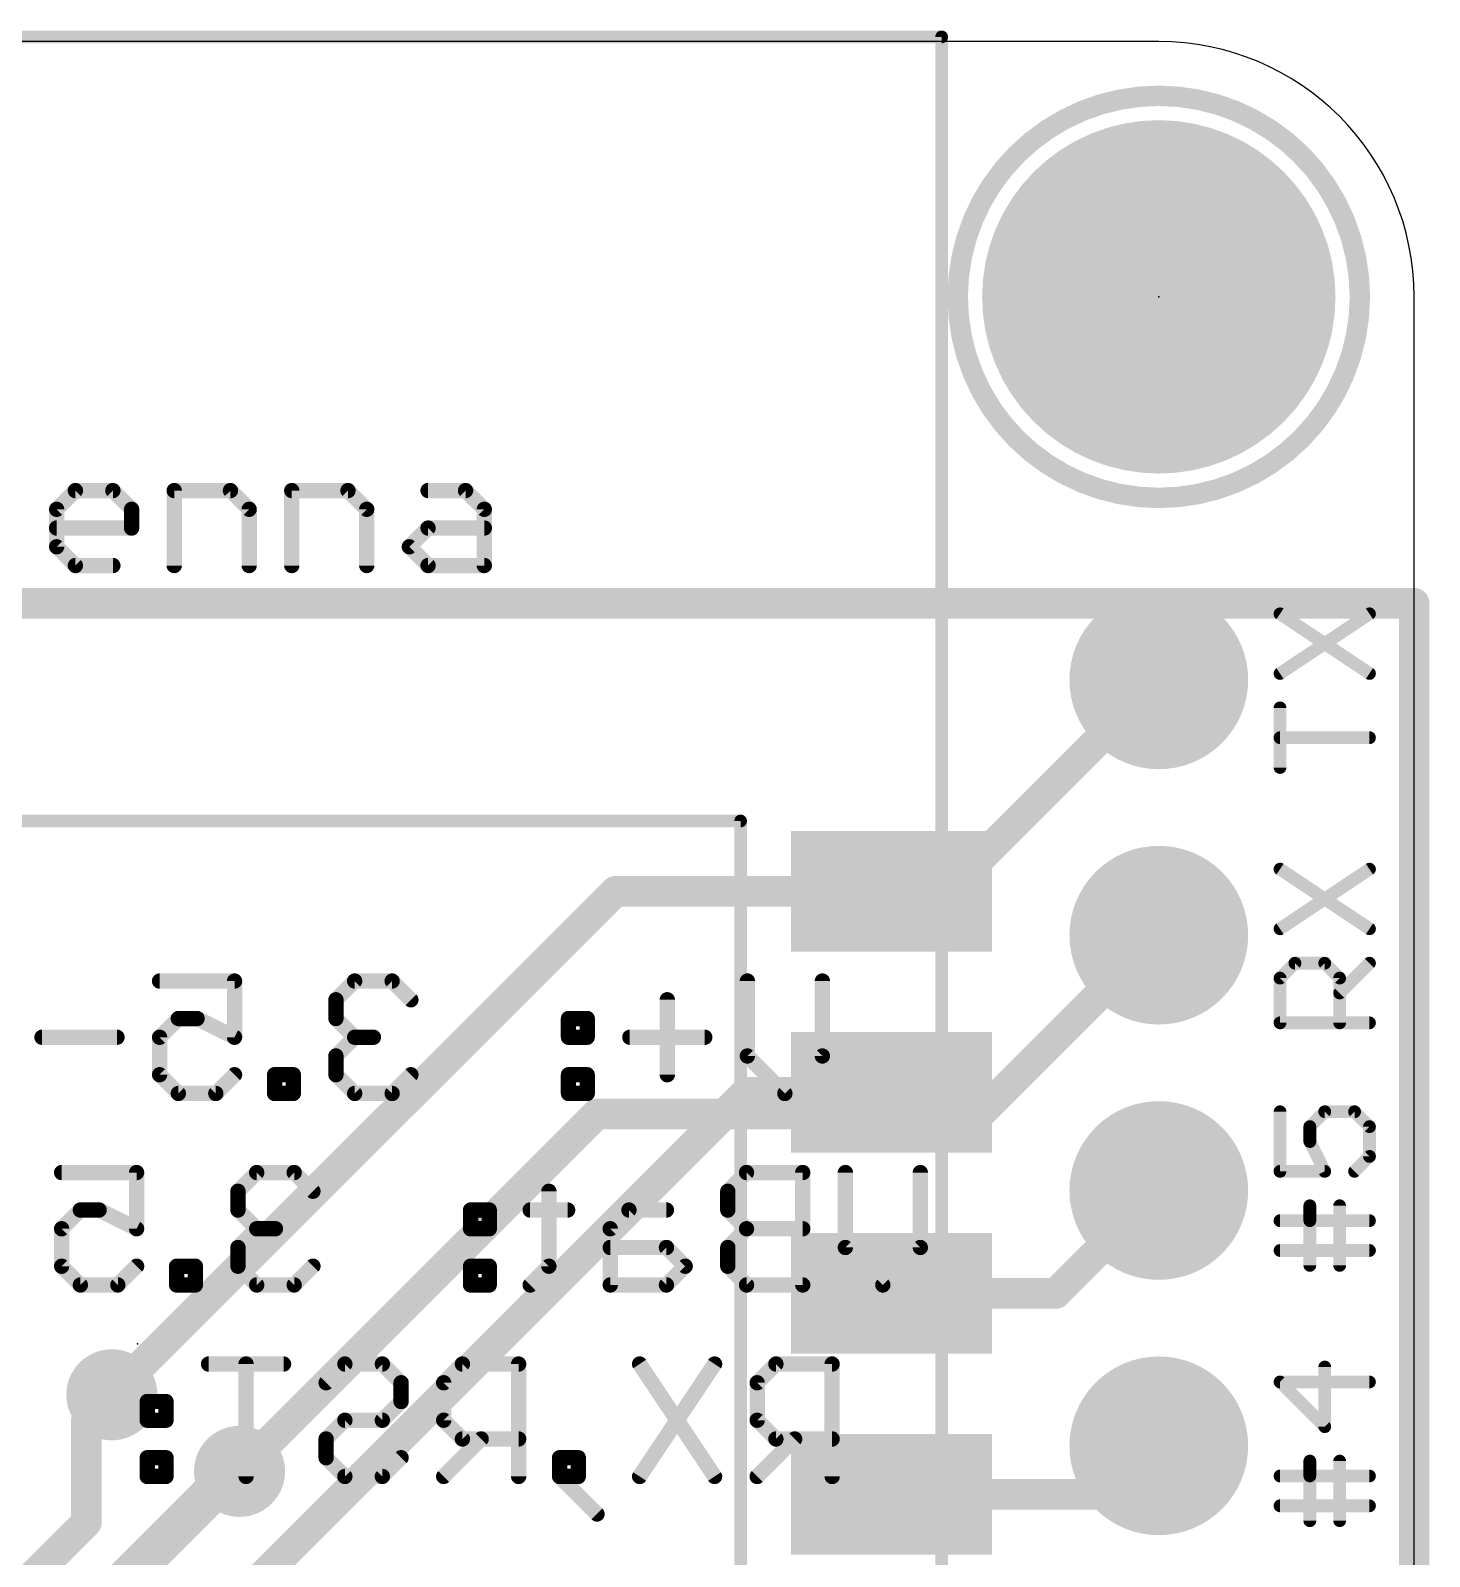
# Model space of a CAD drawing. Extents: x -0.2 to 25.6, y -0.2 to 38.2.
# Drawn here: x 11.64 to 25.55, y 23.03 to 38.21 of the extents above; entities that cross this region are included whole.
import ezdxf

# ---------------------------------------------------------------- set-up
doc = ezdxf.new("R2010")
doc.units = 0
for name, color, linetype in [('1', 12, 'CONTINUOUS'), ('16', 132, 'CONTINUOUS'), ('17', 110, 'CONTINUOUS'), ('18', 110, 'CONTINUOUS'), ('20', 53, 'CONTINUOUS'), ('21', 40, 'CONTINUOUS'), ('22', 6, 'CONTINUOUS'), ('23', 53, 'CONTINUOUS')]:
    doc.layers.add(name, color=color, linetype=linetype)

# ---------------------------------------------------------------- blocks, each defined once
blk = doc.blocks.new('ROUNDP')
at = {"const_width": 0.5}
blk.add_lwpolyline([(0, -0.25, 1), (0, 0.25, 1), (0, -0.25)], format="xyb", dxfattribs=at)
blk = doc.blocks.new('RECT')
blk.add_solid([(-0.5, -0.5), (0.5, -0.5), (-0.5, 0.5), (0.5, 0.5)])
blk = doc.blocks.new('ROUNDV')
at = {"const_width": 0.5}
blk.add_lwpolyline([(0, -0.25, 1), (0, 0.25, 1), (0, -0.25)], format="xyb", dxfattribs=at)

msp = doc.modelspace()

# ---------------------------------------------------------------- linework, layer by layer
at = {"layer": '1', "const_width": 0.3048}
for points in [[(0, 32.512), (25.4, 32.512)], [(25.4, 32.512), (25.4, 0)], [(22.86, 31.75), (20.756, 29.646)], [(20.2, 29.646), (20.526, 29.972)], [(12.446, 24.638), (17.454, 29.646)], [(17.454, 29.646), (20.2, 29.646)], [(20.756, 29.646), (20.2, 29.646)], [(13.589, 22.479), (18.756, 27.646)], [(18.756, 27.646), (20.2, 27.646)], [(21.836, 25.646), (22.86, 26.67)], [(20.2, 25.646), (21.836, 25.646)], [(22.376, 23.646), (22.86, 24.13)], [(12.7, 22.86), (13.716, 23.876)], [(20.2, 23.646), (22.376, 23.646)]]:
    msp.add_lwpolyline(points, dxfattribs=at)
at = {"layer": '1', "const_width": 0.1524}
for points in [[(25.4762, 32.512, 1), (25.3238, 32.512)], [(25.4, 32.4358, 1), (25.4, 32.5882)], [(22.9139, 31.6961, 1), (22.8061, 31.8039)], [(20.5799, 29.9181, 1), (20.4721, 30.0259)], [(17.454, 29.7222, 1), (17.454, 29.5698)], [(17.5079, 29.5921, 1), (17.4001, 29.6999)], [(20.2, 29.7222, 1), (20.2, 29.5698)], [(20.1461, 29.6999, 1), (20.2539, 29.5921)], [(20.2, 29.5698, 1), (20.2, 29.7222)], [(20.7021, 29.6999, 1), (20.8099, 29.5921)], [(20.756, 29.5698, 1), (20.756, 29.7222)], [(18.756, 27.7222, 1), (18.756, 27.5698)], [(18.8099, 27.5921, 1), (18.7021, 27.6999)], [(20.2, 27.5698, 1), (20.2, 27.7222)], [(22.9139, 26.6161, 1), (22.8061, 26.7239)], [(20.2, 25.7222, 1), (20.2, 25.5698)], [(21.7821, 25.6999, 1), (21.8899, 25.5921)], [(21.836, 25.5698, 1), (21.836, 25.7222)], [(12.3921, 24.6919, 1), (12.4999, 24.5841)], [(22.9139, 24.0761, 1), (22.8061, 24.1839)], [(13.7699, 23.8221, 1), (13.6621, 23.9299)], [(20.2, 23.7222, 1), (20.2, 23.5698)], [(22.3221, 23.6999, 1), (22.4299, 23.5921)], [(22.376, 23.5698, 1), (22.376, 23.7222)]]:
    msp.add_lwpolyline(points, format="xyb", dxfattribs=at)
at = {"layer": '16', "const_width": 0.3048}
for points in [[(0, 32.512), (25.4, 32.512)], [(25.4, 32.512), (25.4, 0)], [(22.86, 29.21), (21.082, 27.432)], [(13.716, 23.876), (17.272, 27.432)], [(21.082, 27.432), (17.272, 27.432)], [(12.192, 24.384), (12.446, 24.638)], [(12.192, 23.368), (12.192, 24.384)], [(10.541, 20.828), (13.589, 23.876)], [(13.589, 23.876), (13.716, 23.876)], [(8.382, 19.558), (12.192, 23.368)]]:
    msp.add_lwpolyline(points, dxfattribs=at)
at = {"layer": '16', "const_width": 0.1524}
for points in [[(25.4762, 32.512, 1), (25.3238, 32.512)], [(25.4, 32.4358, 1), (25.4, 32.5882)], [(22.9139, 29.1561, 1), (22.8061, 29.2639)], [(17.272, 27.5082, 1), (17.272, 27.3558)], [(17.3259, 27.3781, 1), (17.2181, 27.4859)], [(21.0281, 27.4859, 1), (21.1359, 27.3781)], [(21.082, 27.3558, 1), (21.082, 27.5082)], [(12.4999, 24.5841, 1), (12.3921, 24.6919)], [(12.2682, 24.384, 1), (12.1158, 24.384)], [(12.1381, 24.4379, 1), (12.2459, 24.3301)], [(13.589, 23.9522, 1), (13.589, 23.7998)], [(13.6429, 23.8221, 1), (13.5351, 23.9299)], [(13.6621, 23.9299, 1), (13.7699, 23.8221)], [(13.716, 23.7998, 1), (13.716, 23.9522)], [(12.1158, 23.368, 1), (12.2682, 23.368)], [(12.2459, 23.3141, 1), (12.1381, 23.4219)]]:
    msp.add_lwpolyline(points, format="xyb", dxfattribs=at)
at = {"layer": '20'}
for p, q in [((22.86, 38.1), (2.54, 38.1)), ((25.4, 2.54), (25.4, 35.56))]:
    msp.add_line(p, q, dxfattribs=at)
msp.add_arc((22.86, 35.56), 2.54, 0, 90, dxfattribs=at)
at = {"layer": '21'}
for points, const_width in [([(4.7, 38.146), (20.7, 38.146)], 0.127), ([(20.7, 38.146), (20.7, 14.146)], 0.127), ([(11.8966, 33.4465), (12.083, 33.6329)], 0.1524), ([(12.083, 33.6329), (12.4559, 33.6329)], 0.1524), ([(12.4559, 33.6329), (12.6423, 33.4465)], 0.1524), ([(13.066, 32.8872), (13.066, 33.6329)], 0.1524), ([(13.066, 33.6329), (13.6253, 33.6329)], 0.1524), ([(13.6253, 33.6329), (13.8117, 33.4465)], 0.1524), ([(14.2354, 32.8872), (14.2354, 33.6329)], 0.1524), ([(14.2354, 33.6329), (14.7947, 33.6329)], 0.1524), ([(14.7947, 33.6329), (14.9811, 33.4465)], 0.1524), ([(15.5912, 33.6329), (15.9641, 33.6329)], 0.1524), ([(15.9641, 33.6329), (16.1505, 33.4465)], 0.1524), ([(11.8966, 33.0736), (11.8966, 33.4465)], 0.1524), ([(12.6423, 33.4465), (12.6423, 33.26)], 0.1524), ([(13.8117, 33.4465), (13.8117, 32.8872)], 0.1524), ([(14.9811, 33.4465), (14.9811, 32.8872)], 0.1524), ([(16.1505, 33.4465), (16.1505, 32.8872)], 0.1524), ([(12.6423, 33.26), (11.8966, 33.26)], 0.1524), ([(15.4048, 33.0736), (15.5912, 33.26)], 0.1524), ([(15.5912, 33.26), (16.1505, 33.26)], 0.1524), ([(12.083, 32.8872), (11.8966, 33.0736)], 0.1524), ([(15.5912, 32.8872), (15.4048, 33.0736)], 0.1524), ([(12.4559, 32.8872), (12.083, 32.8872)], 0.1524), ([(16.1505, 32.8872), (15.5912, 32.8872)], 0.1524), ([(24.0657, 31.8135), (24.9555, 32.4067)], 0.127), ([(24.0657, 32.4067), (24.9555, 31.8135)], 0.127), ([(24.0657, 30.878), (24.0657, 31.4712)], 0.127), ([(24.9555, 31.1746), (24.0657, 31.1746)], 0.127), ([(6.7, 30.346), (18.7, 30.346)], 0.127), ([(18.7, 30.346), (18.7, 15.346)], 0.127), ([(24.0657, 29.2735), (24.9555, 29.8667)], 0.127), ([(24.0657, 29.8667), (24.9555, 29.2735)], 0.127), ([(24.0657, 28.7829), (24.214, 28.9312)], 0.127), ([(24.214, 28.9312), (24.5106, 28.9312)], 0.127), ([(24.5106, 28.9312), (24.6589, 28.7829)], 0.127), ([(24.6589, 28.6346), (24.9555, 28.9312)], 0.127), ([(24.0657, 28.338), (24.0657, 28.7829)], 0.127), ([(24.6589, 28.7829), (24.6589, 28.338)], 0.127), ([(24.9555, 28.338), (24.0657, 28.338)], 0.127), ([(24.0657, 27.4537), (24.0657, 26.8605)], 0.127), ([(24.3623, 27.3054), (24.5106, 27.4537)], 0.127), ([(24.5106, 27.4537), (24.8072, 27.4537)], 0.127), ([(24.8072, 27.4537), (24.9555, 27.3054)], 0.127), ([(24.3623, 27.1571), (24.3623, 27.3054)], 0.127), ([(24.9555, 27.3054), (24.9555, 27.0088)], 0.127), ([(24.5106, 26.8605), (24.3623, 27.1571)], 0.127), ([(24.9555, 27.0088), (24.8072, 26.8605)], 0.127), ([(24.0657, 26.8605), (24.5106, 26.8605)], 0.127), ([(24.3623, 26.3699), (24.3623, 26.5182)], 0.127), ([(24.6589, 25.925), (24.6589, 26.5182)], 0.127), ([(24.0657, 26.3699), (24.9555, 26.3699)], 0.127), ([(24.3623, 25.925), (24.3623, 26.3699)], 0.127), ([(24.9555, 26.0733), (24.0657, 26.0733)], 0.127), ([(24.5106, 24.3205), (24.5106, 24.9137)], 0.127), ([(24.9555, 24.7654), (24.0657, 24.7654)], 0.127), ([(24.0657, 24.7654), (24.5106, 24.3205)], 0.127), ([(24.3623, 23.8299), (24.3623, 23.9782)], 0.127), ([(24.6589, 23.385), (24.6589, 23.9782)], 0.127), ([(24.0657, 23.8299), (24.9555, 23.8299)], 0.127), ([(24.3623, 23.385), (24.3623, 23.8299)], 0.127), ([(24.9555, 23.5333), (24.0657, 23.5333)], 0.127)]:
    msp.add_lwpolyline(points, dxfattribs=dict(at, const_width=const_width))
for points, const_width in [([(20.7317, 38.146, 1), (20.6683, 38.146)], 0.0635), ([(20.7, 38.1142, 1), (20.7, 38.1778)], 0.0635), ([(22.86, 33.56, 1), (22.86, 37.56, 1), (22.86, 33.56)], 0.2032), ([(12.083, 33.671, 1), (12.083, 33.5948)], 0.0762), ([(12.11, 33.606, 1), (12.0561, 33.6598)], 0.0762), ([(12.4828, 33.6598, 1), (12.4289, 33.606)], 0.0762), ([(12.4559, 33.5948, 1), (12.4559, 33.671)], 0.0762), ([(13.1041, 33.6329, 1), (13.0279, 33.6329)], 0.0762), ([(13.066, 33.671, 1), (13.066, 33.5948)], 0.0762), ([(13.6522, 33.6598, 1), (13.5983, 33.606)], 0.0762), ([(13.6253, 33.5948, 1), (13.6253, 33.671)], 0.0762), ([(14.2735, 33.6329, 1), (14.1973, 33.6329)], 0.0762), ([(14.2354, 33.671, 1), (14.2354, 33.5948)], 0.0762), ([(14.8216, 33.6598, 1), (14.7677, 33.606)], 0.0762), ([(14.7947, 33.5948, 1), (14.7947, 33.671)], 0.0762), ([(15.5912, 33.671, 1), (15.5912, 33.5948)], 0.0762), ([(15.991, 33.6598, 1), (15.9371, 33.606)], 0.0762), ([(15.9641, 33.5948, 1), (15.9641, 33.671)], 0.0762), ([(11.9347, 33.4465, 1), (11.8585, 33.4465)], 0.0762), ([(11.8697, 33.4734, 1), (11.9235, 33.4195)], 0.0762), ([(12.6804, 33.4465, 1), (12.6042, 33.4465)], 0.0762), ([(12.6154, 33.4195, 1), (12.6692, 33.4734)], 0.0762), ([(13.8498, 33.4465, 1), (13.7736, 33.4465)], 0.0762), ([(13.7848, 33.4195, 1), (13.8386, 33.4734)], 0.0762), ([(15.0192, 33.4465, 1), (14.943, 33.4465)], 0.0762), ([(14.9541, 33.4195, 1), (15.008, 33.4734)], 0.0762), ([(16.1886, 33.4465, 1), (16.1124, 33.4465)], 0.0762), ([(16.1235, 33.4195, 1), (16.1774, 33.4734)], 0.0762), ([(11.8966, 33.2981, 1), (11.8966, 33.2219)], 0.0762), ([(12.6042, 33.26, 1), (12.6804, 33.26)], 0.0762), ([(12.6423, 33.2219, 1), (12.6423, 33.2981)], 0.0762), ([(15.5912, 33.2981, 1), (15.5912, 33.2219)], 0.0762), ([(15.6182, 33.2331, 1), (15.5643, 33.287)], 0.0762), ([(16.1505, 33.2219, 1), (16.1505, 33.2981)], 0.0762), ([(11.9235, 33.1006, 1), (11.8697, 33.0467)], 0.0762), ([(11.8585, 33.0736, 1), (11.9347, 33.0736)], 0.0762), ([(15.4317, 33.1006, 1), (15.3778, 33.0467)], 0.0762), ([(15.3778, 33.1006, 1), (15.4317, 33.0467)], 0.0762), ([(12.083, 32.9253, 1), (12.083, 32.8491)], 0.0762), ([(12.0561, 32.8603, 1), (12.11, 32.9141)], 0.0762), ([(12.4559, 32.8491, 1), (12.4559, 32.9253)], 0.0762), ([(15.5912, 32.9253, 1), (15.5912, 32.8491)], 0.0762), ([(15.5643, 32.8603, 1), (15.6182, 32.9141)], 0.0762), ([(16.1505, 32.8491, 1), (16.1505, 32.9253)], 0.0762), ([(13.0279, 32.8872, 1), (13.1041, 32.8872)], 0.0762), ([(13.7736, 32.8872, 1), (13.8498, 32.8872)], 0.0762), ([(14.1973, 32.8872, 1), (14.2735, 32.8872)], 0.0762), ([(14.943, 32.8872, 1), (15.0192, 32.8872)], 0.0762), ([(16.1124, 32.8872, 1), (16.1886, 32.8872)], 0.0762), ([(24.0834, 32.4331, 1), (24.0481, 32.3803)], 0.0635), ([(24.9731, 32.3803, 1), (24.9379, 32.4331)], 0.0635), ([(24.0481, 31.8399, 1), (24.0834, 31.7871)], 0.0635), ([(24.9379, 31.7871, 1), (24.9731, 31.8399)], 0.0635), ([(24.0975, 31.4712, 1), (24.034, 31.4712)], 0.0635), ([(24.0657, 31.2063, 1), (24.0657, 31.1428)], 0.0635), ([(24.9555, 31.1428, 1), (24.9555, 31.2063)], 0.0635), ([(24.034, 30.878, 1), (24.0975, 30.878)], 0.0635), ([(18.7317, 30.346, 1), (18.6683, 30.346)], 0.0635), ([(18.7, 30.3143, 1), (18.7, 30.3777)], 0.0635), ([(24.0834, 29.8931, 1), (24.0481, 29.8403)], 0.0635), ([(24.9731, 29.8403, 1), (24.9379, 29.8931)], 0.0635), ([(24.0481, 29.2999, 1), (24.0834, 29.2471)], 0.0635), ([(24.9379, 29.2471, 1), (24.9731, 29.2999)], 0.0635), ([(24.214, 28.9629, 1), (24.214, 28.8994)], 0.0635), ([(24.2365, 28.9087, 1), (24.1916, 28.9536)], 0.0635), ([(24.5331, 28.9536, 1), (24.4882, 28.9087)], 0.0635), ([(24.5106, 28.8994, 1), (24.5106, 28.9629)], 0.0635), ([(24.978, 28.9087, 1), (24.933, 28.9536)], 0.0635), ([(24.0975, 28.7829, 1), (24.034, 28.7829)], 0.0635), ([(24.6907, 28.7829, 1), (24.6272, 28.7829)], 0.0635), ([(24.0433, 28.8053, 1), (24.0882, 28.7604)], 0.0635), ([(24.6365, 28.7604, 1), (24.6814, 28.8053)], 0.0635), ([(24.6365, 28.657, 1), (24.6814, 28.6121)], 0.0635), ([(24.0657, 28.3697, 1), (24.0657, 28.3062)], 0.0635), ([(24.9555, 28.3062, 1), (24.9555, 28.3697)], 0.0635), ([(24.034, 28.338, 1), (24.0975, 28.338)], 0.0635), ([(24.6272, 28.338, 1), (24.6907, 28.338)], 0.0635), ([(24.0975, 27.4537, 1), (24.034, 27.4537)], 0.0635), ([(24.5106, 27.4854, 1), (24.5106, 27.4219)], 0.0635), ([(24.5331, 27.4312, 1), (24.4882, 27.4761)], 0.0635), ([(24.8297, 27.4761, 1), (24.7848, 27.4312)], 0.0635), ([(24.8072, 27.4219, 1), (24.8072, 27.4854)], 0.0635), ([(24.3941, 27.3054, 1), (24.3306, 27.3054)], 0.0635), ([(24.3399, 27.3278, 1), (24.3848, 27.2829)], 0.0635), ([(24.9872, 27.3054, 1), (24.9238, 27.3054)], 0.0635), ([(24.933, 27.2829, 1), (24.978, 27.3278)], 0.0635), ([(24.3907, 27.1713, 1), (24.3339, 27.1429)], 0.0635), ([(24.3306, 27.1571, 1), (24.3941, 27.1571)], 0.0635), ([(24.9238, 27.0088, 1), (24.9872, 27.0088)], 0.0635), ([(24.978, 26.9863, 1), (24.933, 27.0312)], 0.0635), ([(24.0657, 26.8923, 1), (24.0657, 26.8288)], 0.0635), ([(24.034, 26.8605, 1), (24.0975, 26.8605)], 0.0635), ([(24.4822, 26.8463, 1), (24.539, 26.8747)], 0.0635), ([(24.5106, 26.8288, 1), (24.5106, 26.8923)], 0.0635), ([(24.7848, 26.883, 1), (24.8297, 26.838)], 0.0635), ([(24.3941, 26.5182, 1), (24.3306, 26.5182)], 0.0635), ([(24.6907, 26.5182, 1), (24.6272, 26.5182)], 0.0635), ([(24.0657, 26.4016, 1), (24.0657, 26.3381)], 0.0635), ([(24.3941, 26.3699, 1), (24.3306, 26.3699)], 0.0635), ([(24.9555, 26.3381, 1), (24.9555, 26.4016)], 0.0635), ([(24.3306, 26.3699, 1), (24.3941, 26.3699)], 0.0635), ([(24.0657, 26.105, 1), (24.0657, 26.0415)], 0.0635), ([(24.9555, 26.0415, 1), (24.9555, 26.105)], 0.0635), ([(24.3306, 25.925, 1), (24.3941, 25.925)], 0.0635), ([(24.6272, 25.925, 1), (24.6907, 25.925)], 0.0635), ([(24.5424, 24.9137, 1), (24.4789, 24.9137)], 0.0635), ([(24.0657, 24.7971, 1), (24.0657, 24.7336)], 0.0635), ([(24.0882, 24.7878, 1), (24.0433, 24.7429)], 0.0635), ([(24.9555, 24.7336, 1), (24.9555, 24.7971)], 0.0635), ([(24.4789, 24.3205, 1), (24.5424, 24.3205)], 0.0635), ([(24.4882, 24.298, 1), (24.5331, 24.343)], 0.0635), ([(24.3941, 23.9782, 1), (24.3306, 23.9782)], 0.0635), ([(24.6907, 23.9782, 1), (24.6272, 23.9782)], 0.0635), ([(24.0657, 23.8616, 1), (24.0657, 23.7981)], 0.0635), ([(24.3941, 23.8299, 1), (24.3306, 23.8299)], 0.0635), ([(24.3306, 23.8299, 1), (24.3941, 23.8299)], 0.0635), ([(24.9555, 23.7981, 1), (24.9555, 23.8616)], 0.0635), ([(24.0657, 23.565, 1), (24.0657, 23.5015)], 0.0635), ([(24.9555, 23.5015, 1), (24.9555, 23.565)], 0.0635), ([(24.3306, 23.385, 1), (24.3941, 23.385)], 0.0635), ([(24.6272, 23.385, 1), (24.6907, 23.385)], 0.0635)]:
    msp.add_lwpolyline(points, format="xyb", dxfattribs=dict(at, const_width=const_width))
at = {"layer": '22', "const_width": 0.1524}
for points in [[(12.9205, 28.7538), (13.6662, 28.7538)], [(13.6662, 28.7538), (13.6662, 28.1945)], [(14.861, 28.7538), (14.6746, 28.5673)], [(15.2339, 28.7538), (14.861, 28.7538)], [(15.4203, 28.5673), (15.2339, 28.7538)], [(18.7675, 28.0081), (18.7675, 28.7538)], [(19.5132, 28.7538), (19.5132, 28.0081)], [(14.6746, 28.5673), (14.6746, 28.3809)], [(17.971, 28.5673), (17.971, 27.8216)], [(13.1069, 28.3809), (12.9205, 28.1945)], [(13.2934, 28.3809), (13.1069, 28.3809)], [(13.6662, 28.1945), (13.2934, 28.3809)], [(14.6746, 28.3809), (14.861, 28.1945)], [(17.1744, 28.3809), (16.988, 28.3809)], [(16.988, 28.3809), (16.988, 28.1945)], [(17.1744, 28.1945), (17.1744, 28.3809)], [(12.4968, 28.1945), (11.7511, 28.1945)], [(12.9205, 28.1945), (12.9205, 27.8216)], [(14.861, 28.1945), (14.6746, 28.0081)], [(14.861, 28.1945), (15.0475, 28.1945)], [(16.988, 28.1945), (17.1744, 28.1945)], [(18.3438, 28.1945), (17.5981, 28.1945)], [(14.6746, 28.0081), (14.6746, 27.8216)], [(19.1403, 27.6352), (18.7675, 28.0081)], [(19.5132, 28.0081), (19.1403, 27.6352)], [(12.9205, 27.8216), (13.1069, 27.6352)], [(13.4798, 27.6352), (13.6662, 27.8216)], [(14.2509, 27.8216), (14.0645, 27.8216)], [(14.0645, 27.8216), (14.0645, 27.6352)], [(14.2509, 27.6352), (14.2509, 27.8216)], [(14.6746, 27.8216), (14.861, 27.6352)], [(15.2339, 27.6352), (15.4203, 27.8216)], [(17.1744, 27.8216), (16.988, 27.8216)], [(16.988, 27.8216), (16.988, 27.6352)], [(17.1744, 27.6352), (17.1744, 27.8216)], [(13.1069, 27.6352), (13.4798, 27.6352)], [(14.0645, 27.6352), (14.2509, 27.6352)], [(14.861, 27.6352), (15.2339, 27.6352)], [(16.988, 27.6352), (17.1744, 27.6352)], [(11.946, 26.8488), (12.6917, 26.8488)], [(12.6917, 26.8488), (12.6917, 26.2895)], [(13.8865, 26.8488), (13.7001, 26.6623)], [(14.2594, 26.8488), (13.8865, 26.8488)], [(14.4458, 26.6623), (14.2594, 26.8488)], [(18.759, 26.8488), (18.5726, 26.6623)], [(19.3183, 26.8488), (18.759, 26.8488)], [(19.3183, 25.7302), (19.3183, 26.8488)], [(19.742, 26.103), (19.742, 26.8488)], [(20.4877, 26.8488), (20.4877, 26.103)], [(13.7001, 26.6623), (13.7001, 26.4759)], [(16.7931, 26.6623), (16.7931, 25.9166)], [(18.5726, 26.6623), (18.5726, 26.4759)], [(12.1324, 26.4759), (11.946, 26.2895)], [(12.3189, 26.4759), (12.1324, 26.4759)], [(12.6917, 26.2895), (12.3189, 26.4759)], [(13.7001, 26.4759), (13.8865, 26.2895)], [(16.1999, 26.4759), (16.0135, 26.4759)], [(16.0135, 26.4759), (16.0135, 26.2895)], [(16.1999, 26.2895), (16.1999, 26.4759)], [(16.9795, 26.4759), (16.6067, 26.4759)], [(17.5896, 26.4759), (17.4032, 26.2895)], [(17.9625, 26.4759), (17.5896, 26.4759)], [(18.5726, 26.4759), (18.759, 26.2895)], [(11.946, 26.2895), (11.946, 25.9166)], [(13.8865, 26.2895), (13.7001, 26.103)], [(13.8865, 26.2895), (14.073, 26.2895)], [(16.0135, 26.2895), (16.1999, 26.2895)], [(17.4032, 26.2895), (17.4032, 25.7302)], [(18.759, 26.2895), (18.5726, 26.103)], [(19.3183, 26.2895), (18.759, 26.2895)], [(13.7001, 26.103), (13.7001, 25.9166)], [(17.9625, 26.103), (17.4032, 26.103)], [(18.1489, 25.9166), (17.9625, 26.103)], [(18.5726, 26.103), (18.5726, 25.9166)], [(20.1148, 25.7302), (19.742, 26.103)], [(20.4877, 26.103), (20.1148, 25.7302)], [(11.946, 25.9166), (12.1324, 25.7302)], [(12.5053, 25.7302), (12.6917, 25.9166)], [(13.2764, 25.9166), (13.09, 25.9166)], [(13.09, 25.9166), (13.09, 25.7302)], [(13.2764, 25.7302), (13.2764, 25.9166)], [(13.7001, 25.9166), (13.8865, 25.7302)], [(14.2594, 25.7302), (14.4458, 25.9166)], [(16.1999, 25.9166), (16.0135, 25.9166)], [(16.0135, 25.9166), (16.0135, 25.7302)], [(16.1999, 25.7302), (16.1999, 25.9166)], [(16.7931, 25.9166), (16.6067, 25.7302)], [(17.9625, 25.7302), (18.1489, 25.9166)], [(18.5726, 25.9166), (18.759, 25.7302)], [(12.1324, 25.7302), (12.5053, 25.7302)], [(13.09, 25.7302), (13.2764, 25.7302)], [(13.8865, 25.7302), (14.2594, 25.7302)], [(16.0135, 25.7302), (16.1999, 25.7302)], [(17.4032, 25.7302), (17.9625, 25.7302)], [(18.759, 25.7302), (19.3183, 25.7302)], [(14.1535, 24.9438), (13.4078, 24.9438)], [(13.7806, 23.8252), (13.7806, 24.9438)], [(14.5772, 24.7573), (14.7636, 24.9438)], [(14.7636, 24.9438), (15.1364, 24.9438)], [(15.1364, 24.9438), (15.3229, 24.7573)], [(15.933, 24.9438), (15.7466, 24.7573)], [(16.4923, 24.9438), (15.933, 24.9438)], [(16.4923, 23.8252), (16.4923, 24.9438)], [(18.4412, 24.9438), (17.6955, 23.8252)], [(17.6955, 24.9438), (18.4412, 23.8252)], [(19.0514, 24.9438), (18.8649, 24.7573)], [(19.6106, 24.9438), (19.0514, 24.9438)], [(19.6106, 23.8252), (19.6106, 24.9438)], [(15.3229, 24.7573), (15.3229, 24.5709)], [(15.7466, 24.7573), (15.7466, 24.3845)], [(18.8649, 24.7573), (18.8649, 24.3845)], [(12.9841, 24.5709), (12.7976, 24.5709)], [(12.7976, 24.5709), (12.7976, 24.3845)], [(12.9841, 24.3845), (12.9841, 24.5709)], [(15.3229, 24.5709), (15.1364, 24.3845)], [(12.7976, 24.3845), (12.9841, 24.3845)], [(14.7636, 24.3845), (14.5772, 24.1981)], [(15.1364, 24.3845), (14.7636, 24.3845)], [(15.7466, 24.3845), (15.933, 24.1981)], [(18.8649, 24.3845), (19.0514, 24.1981)], [(14.5772, 24.1981), (14.5772, 24.0116)], [(16.1194, 24.1981), (15.7466, 23.8252)], [(15.933, 24.1981), (16.4923, 24.1981)], [(19.2378, 24.1981), (18.8649, 23.8252)], [(19.0514, 24.1981), (19.6106, 24.1981)], [(12.9841, 24.0116), (12.7976, 24.0116)], [(12.7976, 24.0116), (12.7976, 23.8252)], [(12.9841, 23.8252), (12.9841, 24.0116)], [(14.5772, 24.0116), (14.7636, 23.8252)], [(15.1364, 23.8252), (15.3229, 24.0116)], [(16.899, 23.8252), (16.899, 24.0116)], [(16.899, 24.0116), (17.0854, 24.0116)], [(17.0854, 24.0116), (17.0854, 23.8252)], [(12.7976, 23.8252), (12.9841, 23.8252)], [(14.7636, 23.8252), (15.1364, 23.8252)], [(17.2719, 23.4524), (16.899, 23.8252)], [(17.0854, 23.8252), (16.899, 23.8252)]]:
    msp.add_lwpolyline(points, dxfattribs=at)
at = {"layer": '22', "const_width": 0.0762}
for points in [[(12.9205, 28.7919, 1), (12.9205, 28.7157)], [(13.7043, 28.7538, 1), (13.6281, 28.7538)], [(13.6662, 28.7157, 1), (13.6662, 28.7919)], [(14.861, 28.7919, 1), (14.861, 28.7157)], [(14.888, 28.7268, 1), (14.8341, 28.7807)], [(15.2608, 28.7807, 1), (15.2069, 28.7268)], [(15.2339, 28.7157, 1), (15.2339, 28.7919)], [(18.8056, 28.7538, 1), (18.7294, 28.7538)], [(19.5513, 28.7538, 1), (19.4751, 28.7538)], [(14.7127, 28.5673, 1), (14.6365, 28.5673)], [(14.6477, 28.5943, 1), (14.7015, 28.5404)], [(15.3934, 28.5404, 1), (15.4473, 28.5943)], [(18.0091, 28.5673, 1), (17.9329, 28.5673)], [(13.1069, 28.419, 1), (13.1069, 28.3428)], [(13.1339, 28.354, 1), (13.08, 28.4078)], [(13.3104, 28.415, 1), (13.2763, 28.3468)], [(13.2934, 28.3428, 1), (13.2934, 28.419)], [(14.6365, 28.3809, 1), (14.7127, 28.3809)], [(14.7015, 28.4078, 1), (14.6477, 28.354)], [(16.988, 28.419, 1), (16.988, 28.3428)], [(17.0261, 28.3809, 1), (16.9499, 28.3809)], [(17.2125, 28.3809, 1), (17.1363, 28.3809)], [(17.1744, 28.3428, 1), (17.1744, 28.419)], [(11.7511, 28.2326, 1), (11.7511, 28.1564)], [(12.4968, 28.1564, 1), (12.4968, 28.2326)], [(12.9586, 28.1945, 1), (12.8824, 28.1945)], [(12.8936, 28.2214, 1), (12.9475, 28.1675)], [(13.6492, 28.1604, 1), (13.6833, 28.2286)], [(14.861, 28.2326, 1), (14.861, 28.1564)], [(14.888, 28.1675, 1), (14.8341, 28.2214)], [(14.8341, 28.1675, 1), (14.888, 28.2214)], [(15.0475, 28.1564, 1), (15.0475, 28.2326)], [(16.988, 28.2326, 1), (16.988, 28.1564)], [(17.1744, 28.1564, 1), (17.1744, 28.2326)], [(17.5981, 28.2326, 1), (17.5981, 28.1564)], [(18.3438, 28.1564, 1), (18.3438, 28.2326)], [(13.6281, 28.1945, 1), (13.7043, 28.1945)], [(14.7127, 28.0081, 1), (14.6365, 28.0081)], [(16.9499, 28.1945, 1), (17.0261, 28.1945)], [(17.1363, 28.1945, 1), (17.2125, 28.1945)], [(18.7944, 28.035, 1), (18.7406, 27.9811)], [(19.5401, 27.9811, 1), (19.4863, 28.035)], [(14.6477, 28.035, 1), (14.7015, 27.9811)], [(18.7294, 28.0081, 1), (18.8056, 28.0081)], [(19.4751, 28.0081, 1), (19.5513, 28.0081)], [(12.9475, 27.8486, 1), (12.8936, 27.7947)], [(12.8824, 27.8216, 1), (12.9586, 27.8216)], [(13.6932, 27.7947, 1), (13.6393, 27.8486)], [(14.0645, 27.8597, 1), (14.0645, 27.7835)], [(14.1026, 27.8216, 1), (14.0264, 27.8216)], [(14.289, 27.8216, 1), (14.2128, 27.8216)], [(14.2509, 27.7835, 1), (14.2509, 27.8597)], [(14.7015, 27.8486, 1), (14.6477, 27.7947)], [(14.6365, 27.8216, 1), (14.7127, 27.8216)], [(15.4473, 27.7947, 1), (15.3934, 27.8486)], [(16.988, 27.8597, 1), (16.988, 27.7835)], [(17.0261, 27.8216, 1), (16.9499, 27.8216)], [(17.2125, 27.8216, 1), (17.1363, 27.8216)], [(17.1744, 27.7835, 1), (17.1744, 27.8597)], [(17.9329, 27.8216, 1), (18.0091, 27.8216)], [(13.1069, 27.6733, 1), (13.1069, 27.5971)], [(13.08, 27.6083, 1), (13.1339, 27.6621)], [(13.4528, 27.6621, 1), (13.5067, 27.6083)], [(13.4798, 27.5971, 1), (13.4798, 27.6733)], [(14.0645, 27.6733, 1), (14.0645, 27.5971)], [(14.0264, 27.6352, 1), (14.1026, 27.6352)], [(14.2128, 27.6352, 1), (14.289, 27.6352)], [(14.2509, 27.5971, 1), (14.2509, 27.6733)], [(14.861, 27.6733, 1), (14.861, 27.5971)], [(14.8341, 27.6083, 1), (14.888, 27.6621)], [(15.2069, 27.6621, 1), (15.2608, 27.6083)], [(15.2339, 27.5971, 1), (15.2339, 27.6733)], [(16.988, 27.6733, 1), (16.988, 27.5971)], [(16.9499, 27.6352, 1), (17.0261, 27.6352)], [(17.1363, 27.6352, 1), (17.2125, 27.6352)], [(17.1744, 27.5971, 1), (17.1744, 27.6733)], [(19.1134, 27.6621, 1), (19.1673, 27.6083)], [(19.1134, 27.6083, 1), (19.1673, 27.6621)], [(11.946, 26.8869, 1), (11.946, 26.8107)], [(12.7298, 26.8488, 1), (12.6536, 26.8488)], [(12.6917, 26.8107, 1), (12.6917, 26.8869)], [(13.8865, 26.8869, 1), (13.8865, 26.8107)], [(13.9135, 26.8218, 1), (13.8596, 26.8757)], [(14.2863, 26.8757, 1), (14.2324, 26.8218)], [(14.2594, 26.8107, 1), (14.2594, 26.8869)], [(18.759, 26.8869, 1), (18.759, 26.8107)], [(18.786, 26.8218, 1), (18.7321, 26.8757)], [(19.3564, 26.8488, 1), (19.2802, 26.8488)], [(19.3183, 26.8107, 1), (19.3183, 26.8869)], [(19.7801, 26.8488, 1), (19.7039, 26.8488)], [(20.5258, 26.8488, 1), (20.4496, 26.8488)], [(13.7382, 26.6623, 1), (13.662, 26.6623)], [(13.6732, 26.6893, 1), (13.727, 26.6354)], [(14.4189, 26.6354, 1), (14.4728, 26.6893)], [(16.8312, 26.6623, 1), (16.755, 26.6623)], [(18.6107, 26.6623, 1), (18.5345, 26.6623)], [(18.5457, 26.6893, 1), (18.5995, 26.6354)], [(12.1324, 26.514, 1), (12.1324, 26.4378)], [(12.1594, 26.449, 1), (12.1055, 26.5028)], [(12.3359, 26.51, 1), (12.3018, 26.4418)], [(12.3189, 26.4378, 1), (12.3189, 26.514)], [(13.662, 26.4759, 1), (13.7382, 26.4759)], [(13.7271, 26.5028, 1), (13.6732, 26.449)], [(16.0135, 26.514, 1), (16.0135, 26.4378)], [(16.0516, 26.4759, 1), (15.9754, 26.4759)], [(16.238, 26.4759, 1), (16.1618, 26.4759)], [(16.1999, 26.4378, 1), (16.1999, 26.514)], [(16.6067, 26.514, 1), (16.6067, 26.4378)], [(16.9795, 26.4378, 1), (16.9795, 26.514)], [(17.5896, 26.514, 1), (17.5896, 26.4378)], [(17.6166, 26.449, 1), (17.5627, 26.5028)], [(17.9625, 26.4378, 1), (17.9625, 26.514)], [(18.5345, 26.4759, 1), (18.6107, 26.4759)], [(18.5995, 26.5028, 1), (18.5457, 26.449)], [(11.9841, 26.2895, 1), (11.9079, 26.2895)], [(11.9191, 26.3164, 1), (11.973, 26.2625)], [(12.6536, 26.2895, 1), (12.7298, 26.2895)], [(12.6747, 26.2554, 1), (12.7088, 26.3236)], [(13.8865, 26.3276, 1), (13.8865, 26.2514)], [(13.9135, 26.2625, 1), (13.8596, 26.3164)], [(13.8596, 26.2625, 1), (13.9135, 26.3164)], [(14.073, 26.2514, 1), (14.073, 26.3276)], [(16.0135, 26.3276, 1), (16.0135, 26.2514)], [(15.9754, 26.2895, 1), (16.0516, 26.2895)], [(16.1618, 26.2895, 1), (16.238, 26.2895)], [(16.1999, 26.2514, 1), (16.1999, 26.3276)], [(17.4413, 26.2895, 1), (17.3651, 26.2895)], [(17.3763, 26.3164, 1), (17.4301, 26.2625)], [(18.759, 26.3276, 1), (18.759, 26.2514)], [(18.786, 26.2625, 1), (18.7321, 26.3164)], [(18.7321, 26.2625, 1), (18.786, 26.3164)], [(19.3183, 26.2514, 1), (19.3183, 26.3276)], [(13.7382, 26.103, 1), (13.662, 26.103)], [(13.6732, 26.13, 1), (13.727, 26.0761)], [(17.4032, 26.1411, 1), (17.4032, 26.0649)], [(17.9894, 26.13, 1), (17.9355, 26.0761)], [(17.9625, 26.0649, 1), (17.9625, 26.1411)], [(18.6107, 26.103, 1), (18.5345, 26.103)], [(18.5457, 26.13, 1), (18.5995, 26.0761)], [(19.7689, 26.13, 1), (19.715, 26.0761)], [(19.7039, 26.103, 1), (19.7801, 26.103)], [(20.4496, 26.103, 1), (20.5258, 26.103)], [(20.5146, 26.0761, 1), (20.4608, 26.13)], [(11.973, 25.9436, 1), (11.9191, 25.8897)], [(12.7187, 25.8897, 1), (12.6648, 25.9436)], [(13.09, 25.9547, 1), (13.09, 25.8785)], [(13.1281, 25.9166, 1), (13.0519, 25.9166)], [(13.3145, 25.9166, 1), (13.2383, 25.9166)], [(13.2764, 25.8785, 1), (13.2764, 25.9547)], [(13.727, 25.9436, 1), (13.6732, 25.8897)], [(14.4728, 25.8897, 1), (14.4189, 25.9436)], [(16.0135, 25.9547, 1), (16.0135, 25.8785)], [(16.0516, 25.9166, 1), (15.9754, 25.9166)], [(16.238, 25.9166, 1), (16.1618, 25.9166)], [(16.1999, 25.8785, 1), (16.1999, 25.9547)], [(16.82, 25.8897, 1), (16.7661, 25.9436)], [(18.1758, 25.8897, 1), (18.122, 25.9436)], [(18.122, 25.8897, 1), (18.1758, 25.9436)], [(18.5995, 25.9436, 1), (18.5457, 25.8897)], [(11.9079, 25.9166, 1), (11.9841, 25.9166)], [(13.662, 25.9166, 1), (13.7382, 25.9166)], [(16.755, 25.9166, 1), (16.8312, 25.9166)], [(18.5345, 25.9166, 1), (18.6107, 25.9166)], [(12.1324, 25.7683, 1), (12.1324, 25.6921)], [(12.1055, 25.7033, 1), (12.1594, 25.7571)], [(12.4784, 25.7571, 1), (12.5322, 25.7033)], [(12.5053, 25.6921, 1), (12.5053, 25.7683)], [(13.09, 25.7683, 1), (13.09, 25.6921)], [(13.0519, 25.7302, 1), (13.1281, 25.7302)], [(13.2383, 25.7302, 1), (13.3145, 25.7302)], [(13.2764, 25.6921, 1), (13.2764, 25.7683)], [(13.8865, 25.7683, 1), (13.8865, 25.6921)], [(13.8596, 25.7033, 1), (13.9135, 25.7571)], [(14.2324, 25.7571, 1), (14.2863, 25.7033)], [(14.2594, 25.6921, 1), (14.2594, 25.7683)], [(16.0135, 25.7683, 1), (16.0135, 25.6921)], [(15.9754, 25.7302, 1), (16.0516, 25.7302)], [(16.1618, 25.7302, 1), (16.238, 25.7302)], [(16.1999, 25.6921, 1), (16.1999, 25.7683)], [(16.5797, 25.7571, 1), (16.6336, 25.7033)], [(17.4032, 25.7683, 1), (17.4032, 25.6921)], [(17.3651, 25.7302, 1), (17.4413, 25.7302)], [(17.9355, 25.7571, 1), (17.9894, 25.7033)], [(17.9625, 25.6921, 1), (17.9625, 25.7683)], [(18.759, 25.7683, 1), (18.759, 25.6921)], [(18.7321, 25.7033, 1), (18.786, 25.7571)], [(19.2802, 25.7302, 1), (19.3564, 25.7302)], [(19.3183, 25.6921, 1), (19.3183, 25.7683)], [(20.0879, 25.7571, 1), (20.1418, 25.7033)], [(20.0879, 25.7033, 1), (20.1418, 25.7571)], [(13.4078, 24.9819, 1), (13.4078, 24.9057)], [(13.8187, 24.9438, 1), (13.7425, 24.9438)], [(14.1535, 24.9057, 1), (14.1535, 24.9819)], [(14.7636, 24.9819, 1), (14.7636, 24.9057)], [(14.7905, 24.9168, 1), (14.7366, 24.9707)], [(15.1634, 24.9707, 1), (15.1095, 24.9168)], [(15.1364, 24.9057, 1), (15.1364, 24.9819)], [(15.933, 24.9819, 1), (15.933, 24.9057)], [(15.9599, 24.9168, 1), (15.906, 24.9707)], [(16.5304, 24.9438, 1), (16.4542, 24.9438)], [(16.4923, 24.9057, 1), (16.4923, 24.9819)], [(17.7272, 24.9649, 1), (17.6638, 24.9226)], [(18.4729, 24.9226, 1), (18.4095, 24.9649)], [(19.0514, 24.9819, 1), (19.0514, 24.9057)], [(19.0783, 24.9168, 1), (19.0244, 24.9707)], [(19.6487, 24.9438, 1), (19.5725, 24.9438)], [(19.6106, 24.9057, 1), (19.6106, 24.9819)], [(14.5502, 24.7843, 1), (14.6041, 24.7304)], [(15.361, 24.7573, 1), (15.2848, 24.7573)], [(15.2959, 24.7304, 1), (15.3498, 24.7843)], [(15.7196, 24.7843, 1), (15.7735, 24.7304)], [(15.7847, 24.7573, 1), (15.7085, 24.7573)], [(18.903, 24.7573, 1), (18.8268, 24.7573)], [(18.838, 24.7843, 1), (18.8919, 24.7304)], [(12.7976, 24.609, 1), (12.7976, 24.5328)], [(12.8357, 24.5709, 1), (12.7595, 24.5709)], [(13.0222, 24.5709, 1), (12.946, 24.5709)], [(12.9841, 24.5328, 1), (12.9841, 24.609)], [(15.2848, 24.5709, 1), (15.361, 24.5709)], [(15.3498, 24.544, 1), (15.2959, 24.5978)], [(12.7976, 24.4226, 1), (12.7976, 24.3464)], [(12.9841, 24.3464, 1), (12.9841, 24.4226)], [(14.7636, 24.4226, 1), (14.7636, 24.3464)], [(14.7905, 24.3575, 1), (14.7366, 24.4114)], [(15.1095, 24.4114, 1), (15.1634, 24.3575)], [(15.1364, 24.3464, 1), (15.1364, 24.4226)], [(15.7735, 24.4114, 1), (15.7196, 24.3575)], [(18.8919, 24.4114, 1), (18.838, 24.3575)], [(12.7595, 24.3845, 1), (12.8357, 24.3845)], [(12.946, 24.3845, 1), (13.0222, 24.3845)], [(15.7085, 24.3845, 1), (15.7847, 24.3845)], [(18.8268, 24.3845, 1), (18.903, 24.3845)], [(14.5502, 24.225, 1), (14.6041, 24.1711)], [(14.6153, 24.1981, 1), (14.5391, 24.1981)], [(15.933, 24.2362, 1), (15.933, 24.16)], [(15.906, 24.1711, 1), (15.9599, 24.225)], [(16.1463, 24.1711, 1), (16.0925, 24.225)], [(16.4923, 24.16, 1), (16.4923, 24.2362)], [(19.0514, 24.2362, 1), (19.0514, 24.16)], [(19.0244, 24.1711, 1), (19.0783, 24.225)], [(19.2647, 24.1711, 1), (19.2109, 24.225)], [(19.6106, 24.16, 1), (19.6106, 24.2362)], [(12.7976, 24.0497, 1), (12.7976, 23.9735)], [(12.8357, 24.0116, 1), (12.7595, 24.0116)], [(13.0222, 24.0116, 1), (12.946, 24.0116)], [(12.9841, 23.9735, 1), (12.9841, 24.0497)], [(14.6041, 24.0386, 1), (14.5502, 23.9847)], [(14.5391, 24.0116, 1), (14.6153, 24.0116)], [(15.3498, 23.9847, 1), (15.2959, 24.0386)], [(16.9371, 24.0116, 1), (16.8609, 24.0116)], [(16.899, 24.0497, 1), (16.899, 23.9735)], [(17.1235, 24.0116, 1), (17.0473, 24.0116)], [(17.0854, 23.9735, 1), (17.0854, 24.0497)], [(12.7976, 23.8633, 1), (12.7976, 23.7871)], [(12.7595, 23.8252, 1), (12.8357, 23.8252)], [(12.946, 23.8252, 1), (13.0222, 23.8252)], [(12.9841, 23.7871, 1), (12.9841, 23.8633)], [(13.7425, 23.8252, 1), (13.8187, 23.8252)], [(14.7636, 23.8633, 1), (14.7636, 23.7871)], [(14.7366, 23.7983, 1), (14.7905, 23.8521)], [(15.1095, 23.8521, 1), (15.1634, 23.7983)], [(15.1364, 23.7871, 1), (15.1364, 23.8633)], [(15.7196, 23.8521, 1), (15.7735, 23.7983)], [(16.4542, 23.8252, 1), (16.5304, 23.8252)], [(16.899, 23.8633, 1), (16.899, 23.7871)], [(16.8609, 23.8252, 1), (16.9371, 23.8252)], [(16.9259, 23.8521, 1), (16.8721, 23.7983)], [(17.0473, 23.8252, 1), (17.1235, 23.8252)], [(17.0854, 23.7871, 1), (17.0854, 23.8633)], [(17.6638, 23.8463, 1), (17.7272, 23.8041)], [(18.4095, 23.8041, 1), (18.4729, 23.8463)], [(18.838, 23.8521, 1), (18.8919, 23.7983)], [(19.5725, 23.8252, 1), (19.6487, 23.8252)], [(17.2449, 23.4254, 1), (17.2988, 23.4793)]]:
    msp.add_lwpolyline(points, format="xyb", dxfattribs=at)
at = {"layer": '23'}
for p in [(22.86, 35.56), (12.7, 25.146)]:
    msp.add_point(p, dxfattribs=at)

# ---------------------------------------------------------------- block references
at = {"layer": '1', "xscale": 2, "yscale": 1.2}
for p in [(20.2, 29.646), (20.2, 27.646), (20.2, 25.646), (20.2, 23.646)]:
    msp.add_blockref('RECT', p, dxfattribs=at)
at = {"layer": '17', "xscale": 3.516, "yscale": 3.516}
msp.add_blockref('ROUNDP', (22.86, 35.56), dxfattribs=at)
msp.add_blockref('ROUNDP', (22.86, 35.56), dxfattribs=at)
at = {"layer": '17', "xscale": 1.778, "yscale": 1.778, "rotation": 180}
for p in [(22.86, 31.75), (22.86, 31.75), (22.86, 29.21), (22.86, 29.21), (22.86, 26.67), (22.86, 26.67), (22.86, 24.13), (22.86, 24.13)]:
    msp.add_blockref('ROUNDP', p, dxfattribs=at)
at = {"layer": '18', "xscale": 0.9064, "yscale": 0.9064}
for p in [(12.446, 24.638), (12.446, 24.638), (13.716, 23.876), (13.716, 23.876)]:
    msp.add_blockref('ROUNDV', p, dxfattribs=at)

doc.saveas('drawing.dxf')
